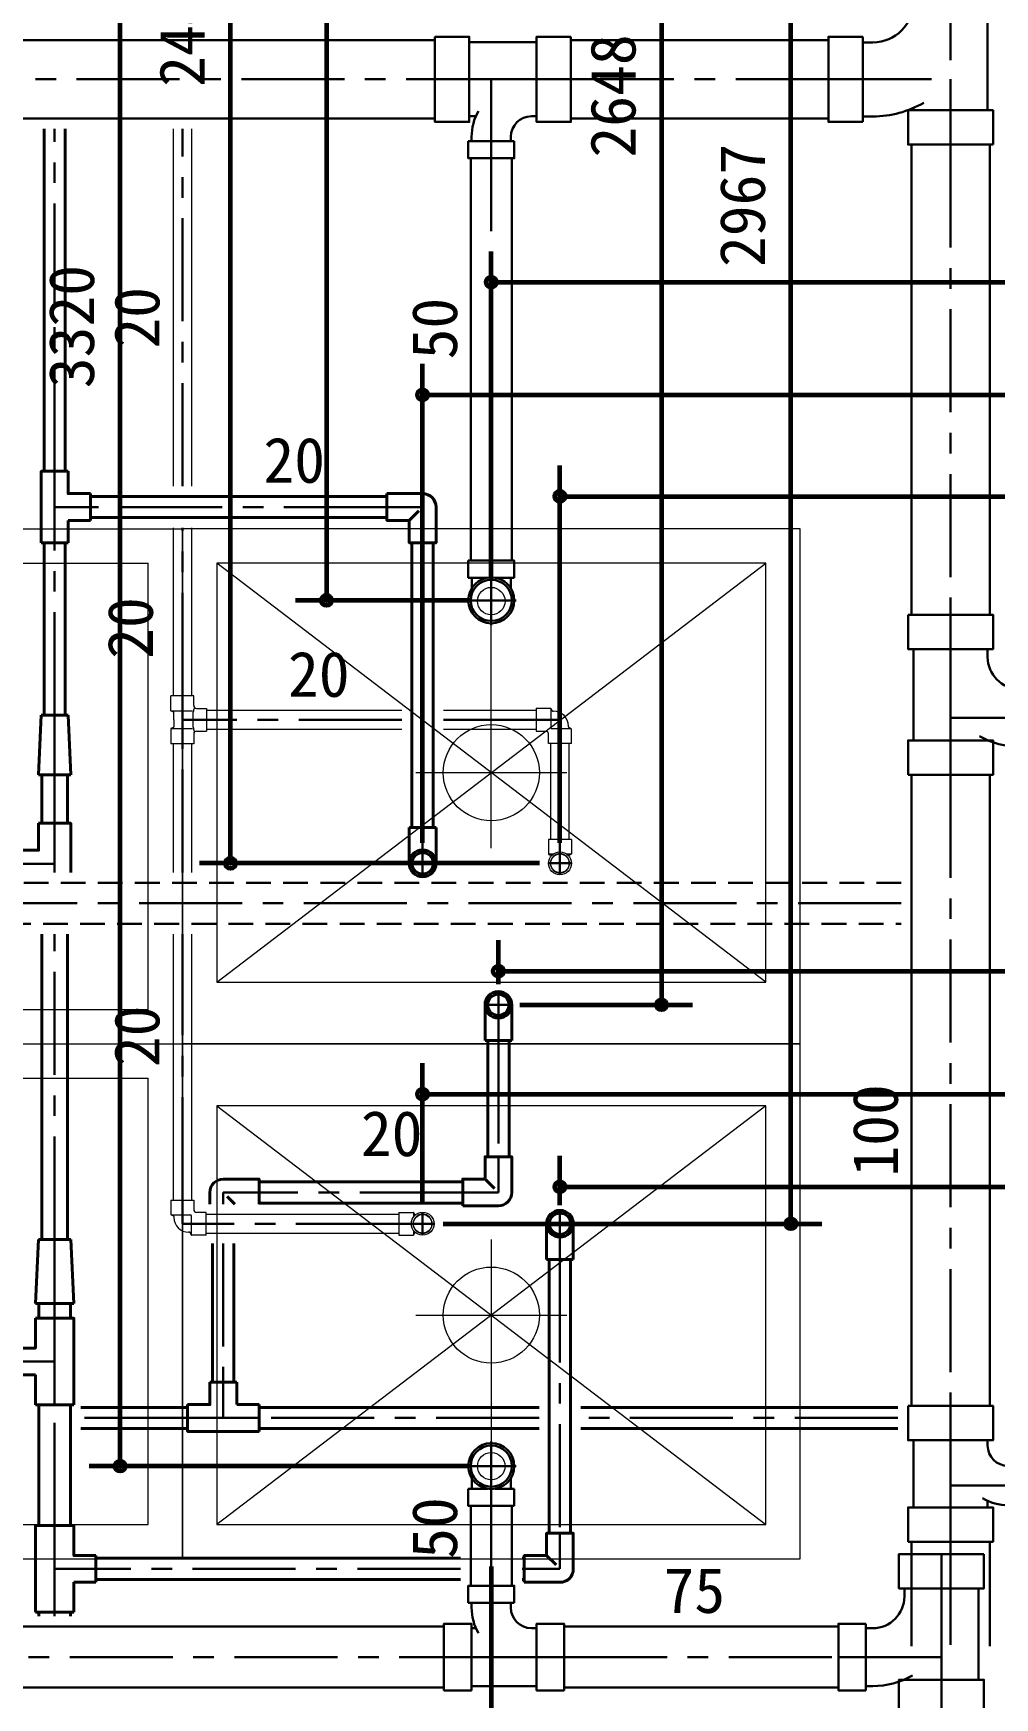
# Model space of a CAD drawing. Units: millimetres at full size, sheet at 1:30. Extents: x -16828 to 149130, y 47892 to 100313.
# Drawn here: x 3449 to 4849, y 59894 to 62318 of the extents above; entities that cross this region are included whole.
import ezdxf
from ezdxf.enums import TextEntityAlignment as Align

# ---------------------------------------------------------------- set-up
doc = ezdxf.new("R2010")
doc.units = ezdxf.units.MM
doc.header["$LTSCALE"] = 30
doc.header["$PDMODE"] = 32
doc.header["$PDSIZE"] = 15
doc.linetypes.add('CHAIN1', pattern=[8, 5, -1, 1, -1])
doc.linetypes.add('DASHED1', pattern=[1.8, 1.2, -0.6])
for name, color, linetype, lineweight in [('3-1_AIHO57-排水立上げ', 7, 'Continuous', 15), ('3-2_AIHO56-排水接続', 7, 'Continuous', 15), ('3-4_AIHO30-厨房機器', 7, 'Continuous', 15), ('3-8_AIHO30-厨房機器LL', 7, 'Continuous', 15), ('9-9_配管－汚水１：硬質塩ビ管（ＤＶ）', 2, 'Continuous', 30), ('9-A_配管－給水３：ＶＬＰ(ＶＤ)', 5, 'Continuous', 40), ('9-B_配管－給湯１２：ＨＴＬＰ（ＵＸ）', 3, 'Continuous', 20), ('9-E_配管－給湯１：ＣＵＰ(Ｍ)', 1, 'Continuous', 60)]:
    doc.layers.add(name, color=color, linetype=linetype, lineweight=lineweight)
doc.styles.add('ＭＳ ゴシック', font='')
doc.styles.get('ＭＳ ゴシック').set_extended_font_data('MS Gothic')

msp = doc.modelspace()

# ---------------------------------------------------------------- linework, layer by layer
at = {"layer": '3-1_AIHO57-排水立上げ'}
for p, q in [((4115.96, 61310.86), (4115.96, 61470.86)), ((4115.96, 60380.86), (4115.96, 60250.86))]:
    msp.add_line(p, q, dxfattribs=at)
for centre in [(4115.96, 61490.86), (4115.96, 60230.86)]:
    msp.add_circle(centre, 20, dxfattribs=at)
at = {"layer": '3-2_AIHO56-排水接続'}
for p, q in [((4115.96, 61130.86), (4115.96, 61350.86)), ((4225.96, 61240.86), (4005.96, 61240.86)), ((4115.96, 60560.86), (4115.96, 60340.86)), ((4005.96, 60450.86), (4225.96, 60450.86))]:
    msp.add_line(p, q, dxfattribs=at)
for centre in [(4115.96, 61240.86), (4115.96, 60450.86)]:
    msp.add_circle(centre, 70, dxfattribs=at)
at = {"layer": '3-4_AIHO30-厨房機器'}
for p, q in [((2165.96, 61595.86), (3665.96, 61595.86)), ((3665.96, 60845.86), (3665.96, 61595.86)), ((2165.96, 60845.86), (3665.96, 60845.86)), ((2165.96, 60845.86), (3665.96, 60845.86)), ((3665.96, 60095.86), (3665.96, 60845.86)), ((2165.96, 60095.86), (3665.96, 60095.86))]:
    msp.add_line(p, q, dxfattribs=at)
for points in [[(4565.96, 61595.86), (3665.96, 61595.86), (3665.96, 60845.86), (4565.96, 60845.86)], [(3665.96, 60095.86), (4565.96, 60095.86), (4565.96, 60845.86), (3665.96, 60845.86)]]:
    msp.add_lwpolyline(points, close=True, dxfattribs=at)
at = {"layer": '3-8_AIHO30-厨房機器LL'}
for p, q in [((2215.96, 61545.86), (3615.96, 61545.86)), ((3715.96, 60935.86), (4515.96, 61545.86)), ((4515.96, 60935.86), (3715.96, 61545.86)), ((2215.96, 60795.86), (3615.96, 60795.86)), ((4515.96, 60755.86), (3715.96, 60145.86)), ((3715.96, 60755.86), (4515.96, 60145.86))]:
    msp.add_line(p, q, dxfattribs=at)
for points in [[(2215.96, 61545.86), (2215.96, 60895.86), (3615.96, 60895.86), (3615.96, 61545.86)], [(2215.96, 60795.86), (2215.96, 60145.86), (3615.96, 60145.86), (3615.96, 60795.86)]]:
    msp.add_lwpolyline(points, dxfattribs=at)
for points in [[(3715.96, 61545.86), (3715.96, 60935.86), (4515.96, 60935.86), (4515.96, 61545.86)], [(4515.96, 60145.86), (4515.96, 60755.86), (3715.96, 60755.86), (3715.96, 60145.86)]]:
    msp.add_lwpolyline(points, close=True, dxfattribs=at)
at = {"layer": '9-9_配管－汚水１：硬質塩ビ管（ＤＶ）', "linetype": 'CHAIN1'}
for p, q in [((4784.96, 62428.86), (4784.96, 62250.86)), ((3031.96, 62250.86), (4033.96, 62250.86)), ((4033.96, 62250.86), (4115.96, 62250.86)), ((4231.96, 62250.86), (4115.96, 62250.86)), ((4115.96, 62135.86), (4115.96, 62250.86)), ((4231.96, 62250.86), (4606.96, 62250.86)), ((4606.96, 62250.86), (4784.96, 62250.86)), ((4784.96, 62155.86), (4784.96, 62250.86)), ((4115.96, 61549.86), (4115.96, 62135.86)), ((4784.96, 62155.86), (4784.96, 61470.86)), ((4115.96, 61549.86), (4115.96, 61521.86)), ((4115.96, 61455.86), (4115.96, 61527.86)), ((4079.96, 61491.86), (4151.96, 61491.86)), ((4784.96, 61470.86), (4784.96, 61320.86)), ((4784.96, 61237.86), (4784.96, 61320.86)), ((4934.96, 61320.86), (4784.96, 61320.86)), ((4784.96, 61237.86), (4784.96, 60318.64)), ((4712.96, 61050.61), (-802.86, 61050.61)), ((4784.96, 60318.64), (4784.96, 60202.64)), ((4115.96, 60194.86), (4115.96, 60266.86)), ((4079.96, 60230.86), (4151.96, 60230.86)), ((4115.96, 60172.86), (4115.96, 60200.86)), ((4784.96, 60120.64), (4784.96, 60202.64)), ((4899.96, 60202.64), (4784.96, 60202.64)), ((4115.96, 60172.86), (4115.96, 60056.74)), ((4771.6, 60102.74), (4771.6, 59952.74)), ((4784.96, 60120.64), (4784.96, 59968.86)), ((4115.96, 60056.74), (4115.96, 59952.74)), ((3021.96, 59952.74), (4046.96, 59952.74)), ((4046.96, 59952.74), (4115.96, 59952.74)), ((4221.96, 59952.74), (4115.96, 59952.74)), ((4221.96, 59952.74), (4621.6, 59952.74)), ((4621.6, 59952.74), (4771.6, 59952.74)), ((4771.6, 59869.74), (4771.6, 59952.74))]:
    msp.add_line(p, q, dxfattribs=at)
at = {"layer": '9-9_配管－汚水１：硬質塩ビ管（ＤＶ）'}
for p, q in [((4838.86, 62378.86), (4838.86, 62205.86)), ((4033.96, 62307.86), (3031.96, 62307.86)), ((4606.96, 62307.86), (4231.96, 62307.86)), ((4656.96, 62188.86), (4656.96, 62312.86)), ((4181.96, 62304.76), (4083.96, 62304.76)), ((4671.78, 62304.62), (4656.96, 62304.62)), ((4731.06, 62205.86), (4731.06, 62209.33)), ((3031.96, 62193.86), (4033.96, 62193.86)), ((4083.96, 62196.96), (4093.6, 62196.96)), ((4174.4, 62196.96), (4181.96, 62196.96)), ((4231.96, 62193.86), (4606.96, 62193.86)), ((4671.88, 62196.82), (4656.96, 62196.82)), ((4082.46, 62160.86), (4149.46, 62160.86)), ((4087.29, 62167.15), (4087.29, 62160.86)), ((4144.48, 62167.04), (4144.48, 62160.86)), ((4085.96, 62135.86), (4085.96, 61549.86)), ((4145.96, 61549.86), (4145.96, 62135.86)), ((4727.96, 62155.86), (4727.96, 61470.86)), ((4841.96, 61470.86), (4841.96, 62155.86)), ((4082.46, 61524.86), (4082.46, 61549.86)), ((4082.46, 61524.86), (4110.19, 61524.86)), ((4087.46, 61524.86), (4087.46, 61509.47)), ((4149.46, 61524.86), (4121.73, 61524.86)), ((4144.46, 61524.86), (4144.46, 61509.47)), ((4731.06, 61420.86), (4731.06, 61287.86)), ((4838.86, 61409.19), (4838.86, 61420.86)), ((4838.86, 61287.86), (4838.86, 61288.31)), ((4727.96, 61237.86), (4727.96, 60318.64)), ((4841.96, 60318.64), (4841.96, 61237.86)), ((4731.06, 60268.64), (4731.06, 60170.64)), ((4838.86, 60261.09), (4838.86, 60268.64)), ((4082.46, 60197.86), (4110.2, 60197.86)), ((4087.46, 60197.86), (4087.46, 60213.25)), ((4149.46, 60197.86), (4121.73, 60197.86)), ((4144.46, 60197.86), (4144.46, 60213.25)), ((4149.46, 60197.86), (4149.46, 60172.86)), ((4085.96, 60172.86), (4085.96, 60056.74)), ((4145.96, 60056.74), (4145.96, 60172.86)), ((4838.86, 60170.64), (4838.86, 60180.29)), ((4727.96, 60120.64), (4727.96, 59968.86)), ((4841.96, 59968.86), (4841.96, 60120.64)), ((4717.7, 60041.07), (4717.7, 60052.74)), ((4825.5, 60052.74), (4825.5, 59919.74)), ((4082.46, 60031.74), (4149.46, 60031.74)), ((4087.29, 60024.76), (4087.29, 60031.74)), ((4144.49, 60024.87), (4144.49, 60031.74)), ((4046.96, 59997.24), (3021.96, 59997.24)), ((4086.96, 59994.95), (4093.61, 59994.95)), ((4174.41, 59994.95), (4181.96, 59994.95)), ((4621.6, 59997.24), (4221.96, 59997.24)), ((4661.6, 59904.24), (4661.6, 60001.24)), ((4671.46, 59994.83), (4661.6, 59994.83)), ((3021.96, 59908.24), (4046.96, 59908.24)), ((4181.96, 59910.55), (4086.96, 59910.55)), ((4221.96, 59908.24), (4621.6, 59908.24)), ((4671.56, 59910.44), (4661.6, 59910.44)), ((4717.7, 59919.74), (4717.7, 59920.2))]:
    msp.add_line(p, q, dxfattribs=at)
at = {"layer": '9-9_配管－汚水１：硬質塩ビ管（ＤＶ）', "linetype": 'DASHED1'}
for p, q in [((4712.96, 61080.61), (-802.86, 61080.61)), ((-802.86, 61020.61), (4712.96, 61020.61))]:
    msp.add_line(p, q, dxfattribs=at)
at = {"layer": '9-9_配管－汚水１：硬質塩ビ管（ＤＶ）'}
for points in [[(4033.96, 62312.86), (4033.96, 62188.86), (4083.96, 62188.86), (4083.96, 62312.86)], [(4231.96, 62312.86), (4231.96, 62188.86), (4181.96, 62188.86), (4181.96, 62312.86)], [(4846.96, 62155.86), (4722.96, 62155.86), (4722.96, 62205.86), (4846.96, 62205.86)], [(4722.96, 61470.86), (4846.96, 61470.86), (4846.96, 61420.86), (4722.96, 61420.86)], [(4722.96, 61237.86), (4846.96, 61237.86), (4846.96, 61287.86), (4722.96, 61287.86)], [(4722.96, 60318.64), (4846.96, 60318.64), (4846.96, 60268.64), (4722.96, 60268.64)], [(4722.96, 60120.64), (4846.96, 60120.64), (4846.96, 60170.64), (4722.96, 60170.64)], [(4833.6, 60102.74), (4709.6, 60102.74), (4709.6, 60052.74), (4833.6, 60052.74)], [(4046.96, 59904.24), (4046.96, 60001.24), (4086.96, 60001.24), (4086.96, 59904.24)], [(4221.96, 59904.24), (4221.96, 60001.24), (4181.96, 60001.24), (4181.96, 59904.24)], [(4833.6, 59869.74), (4709.6, 59869.74), (4709.6, 59919.74), (4833.6, 59919.74)]]:
    msp.add_lwpolyline(points, close=True, dxfattribs=at)
for points in [[(4656.96, 62188.86), (4606.96, 62188.86), (4606.96, 62312.86), (4656.96, 62312.86)], [(4082.46, 62160.86), (4082.46, 62135.86), (4149.46, 62135.86), (4149.46, 62160.86)], [(4082.46, 61549.86), (4149.46, 61549.86), (4149.46, 61524.86)], [(4149.46, 60172.86), (4082.46, 60172.86), (4082.46, 60197.86)], [(4082.46, 60031.74), (4082.46, 60056.74), (4149.46, 60056.74), (4149.46, 60031.74)], [(4661.6, 59904.24), (4621.6, 59904.24), (4621.6, 60001.24), (4661.6, 60001.24)]]:
    msp.add_lwpolyline(points, dxfattribs=at)
for centre in [(4115.96, 61491.86), (4115.96, 60230.86)]:
    msp.add_circle(centre, 30, dxfattribs=at)
for centre, radius, start, end in [((4671.78, 62363.9), 59.28, 270, 0), ((4671.88, 62345.02), 148.2, 270, 300), ((4162.09, 62167.15), 74.8, 150, 180), ((4174.4, 62167.04), 29.92, 90, 180), ((4115.96, 61491.86), 33.5, 0, 180), ((4115.96, 61491.86), 33.5, 180, 270), ((4115.96, 61491.86), 33.5, 270, 0), ((4885.1, 61409.19), 46.24, 180, 270), ((4884.99, 61394.15), 115.6, 240, 270), ((4115.96, 60230.86), 33.5, 90, 180), ((4115.96, 60230.86), 33.5, 0, 90), ((4868.78, 60261.09), 29.92, 180, 270), ((4115.96, 60230.86), 33.5, 180, 0), ((4868.67, 60248.77), 74.8, 240, 270), ((4671.46, 60041.07), 46.24, 270, 0), ((4162.09, 60024.76), 74.8, 180, 210), ((4174.41, 60024.87), 29.92, 180, 270), ((4671.56, 60026.04), 115.6, 270, 300)]:
    msp.add_arc(centre, radius, start, end, dxfattribs=at)
at = {"layer": '9-A_配管－給水３：ＶＬＰ(ＶＤ)'}
for p, q in [((3464.46, 62178.86), (3464.46, 61679.85)), ((3495.46, 61679.85), (3495.46, 62178.86)), ((3531.96, 61608.35), (3531.96, 61647.35)), ((3963.96, 61643.35), (3531.96, 61643.35)), ((3963.96, 61647.35), (4015.96, 61647.35)), ((3499.46, 61575.85), (3499.46, 61608.35)), ((3531.96, 61608.35), (3499.46, 61608.35)), ((3531.96, 61612.35), (3963.96, 61612.35)), ((3996.46, 61608.35), (4010.25, 61622.13)), ((3460.46, 61575.85), (3499.46, 61575.85)), ((3464.46, 61575.85), (3464.46, 61324.62)), ((3495.46, 61324.62), (3495.46, 61575.85)), ((4000.46, 61575.85), (4000.46, 61160.86)), ((4031.46, 61160.86), (4031.46, 61575.85)), ((3456.46, 61237.62), (3460.46, 61324.62)), ((3499.46, 61324.62), (3460.46, 61324.62)), ((3503.46, 61237.62), (3499.46, 61324.62)), ((3503.46, 61237.62), (3456.46, 61237.62)), ((3461.06, 61237.62), (3461.06, 61167.36)), ((3498.86, 61167.36), (3498.86, 61237.62)), ((3996.46, 61160.86), (3996.46, 61108.86)), ((4035.46, 61160.86), (3996.46, 61160.86)), ((4035.46, 61160.86), (4035.46, 61108.86)), ((3461.06, 61005.61), (3461.06, 60560.91)), ((3498.86, 60560.91), (3498.86, 61005.61)), ((4106.82, 60850.75), (4106.82, 60902.75)), ((4145.82, 60850.75), (4145.82, 60902.75)), ((4106.82, 60850.75), (4145.82, 60850.75)), ((4110.82, 60850.75), (4110.82, 60681.48)), ((4141.82, 60681.48), (4141.82, 60850.75)), ((4074.32, 60644.98), (3777.62, 60644.98)), ((4106.82, 60648.98), (4120.61, 60635.19)), ((3706.12, 60612.46), (3706.12, 60629.48)), ((3742.64, 60612.46), (3731.33, 60623.77)), ((3777.62, 60613.98), (4074.32, 60613.98)), ((4074.32, 60609.98), (4126.32, 60609.98)), ((4196.46, 60531.86), (4196.46, 60583.86)), ((4235.46, 60531.86), (4235.46, 60583.86)), ((3451.96, 60467.91), (3456.46, 60560.91)), ((3503.46, 60560.91), (3456.46, 60560.91)), ((3507.96, 60467.91), (3503.46, 60560.91)), ((3710.12, 60555.26), (3710.12, 60352.99)), ((3741.12, 60352.99), (3741.12, 60555.26)), ((4196.46, 60531.86), (4235.46, 60531.86)), ((4200.46, 60531.86), (4200.46, 60133.15)), ((4231.46, 60133.15), (4231.46, 60531.86)), ((3507.96, 60467.91), (3451.96, 60467.91)), ((3456.81, 60467.91), (3456.81, 60446.36)), ((3503.11, 60446.36), (3503.11, 60467.91)), ((3419.96, 60363.86), (3451.96, 60363.86)), ((3451.96, 60320.36), (3451.96, 60363.86)), ((3745.12, 60352.99), (3706.12, 60352.99)), ((3745.12, 60352.99), (3745.12, 60320.49)), ((3507.96, 60320.36), (3451.96, 60320.36)), ((3456.81, 60320.36), (3456.81, 60144.15)), ((3503.11, 60144.15), (3503.11, 60320.36)), ((3777.62, 60320.49), (3745.12, 60320.49)), ((3777.62, 60281.49), (3777.62, 60320.49)), ((3673.62, 60316.49), (3518.11, 60316.49)), ((4185.46, 60316.49), (3777.62, 60316.49)), ((4707.96, 60316.49), (4246.46, 60316.49)), ((3518.11, 60285.49), (3673.62, 60285.49)), ((3777.62, 60285.49), (4185.46, 60285.49)), ((4246.46, 60285.49), (4707.96, 60285.49)), ((3539.96, 60061.65), (3539.96, 60100.65)), ((4196.46, 60100.65), (4210.25, 60086.86)), ((4070.96, 60096.65), (3539.96, 60096.65)), ((4163.96, 60096.65), (4160.96, 60096.65)), ((3507.96, 60018.15), (3507.96, 60061.65)), ((3539.96, 60061.65), (3507.96, 60061.65)), ((3539.96, 60065.65), (4070.96, 60065.65)), ((4160.96, 60065.65), (4163.96, 60065.65)), ((4163.96, 60061.65), (4215.96, 60061.65)), ((3451.96, 60018.15), (3507.96, 60018.15)), ((3456.81, 60018.15), (3456.81, 60012.24)), ((3503.11, 60012.24), (3503.11, 60018.15))]:
    msp.add_line(p, q, dxfattribs=at)
at = {"layer": '9-A_配管－給水３：ＶＬＰ(ＶＤ)', "color": 2, "linetype": 'CHAIN1', "lineweight": 30}
for p, q in [((3479.96, 61679.85), (3479.96, 62178.86)), ((3479.96, 61679.85), (3479.96, 61627.85)), ((3479.96, 61575.85), (3479.96, 61627.85)), ((3531.96, 61627.85), (3479.96, 61627.85)), ((3963.96, 61627.85), (3531.96, 61627.85)), ((3963.96, 61627.85), (4015.96, 61627.85)), ((4015.96, 61575.85), (4015.96, 61627.85)), ((3479.96, 61324.62), (3479.96, 61575.85)), ((4015.96, 61160.86), (4015.96, 61575.85)), ((3479.96, 61324.62), (3479.96, 61281.12)), ((3479.96, 61237.62), (3479.96, 61281.12)), ((3479.96, 61167.36), (3479.96, 61237.62)), ((3479.96, 61167.36), (3479.96, 61108.36)), ((4015.96, 61160.86), (4015.96, 61124.36)), ((4015.96, 61090.26), (4015.96, 61127.46)), ((3424.96, 61108.36), (3479.96, 61108.36)), ((3479.96, 61095.61), (3479.96, 61108.36)), ((3997.36, 61108.86), (4034.56, 61108.86)), ((3479.96, 60560.91), (3479.96, 61005.61)), ((4107.72, 60902.75), (4144.92, 60902.75)), ((4126.32, 60884.15), (4126.32, 60921.35)), ((4126.32, 60850.75), (4126.32, 60887.25)), ((4126.32, 60850.75), (4126.32, 60681.48)), ((4126.32, 60681.48), (4126.32, 60629.48)), ((3777.62, 60629.48), (3725.62, 60629.48)), ((3725.62, 60612.46), (3725.62, 60629.48)), ((4074.32, 60629.48), (3777.62, 60629.48)), ((4074.32, 60629.48), (4126.32, 60629.48)), ((4197.36, 60583.86), (4234.56, 60583.86)), ((4215.96, 60565.26), (4215.96, 60602.46)), ((3479.96, 60560.91), (3479.96, 60514.41)), ((4215.96, 60531.86), (4215.96, 60568.36)), ((3725.62, 60555.26), (3725.62, 60352.99)), ((3479.96, 60467.91), (3479.96, 60514.41)), ((4215.96, 60531.86), (4215.96, 60133.15)), ((3479.96, 60446.36), (3479.96, 60467.91)), ((3479.96, 60446.36), (3479.96, 60383.36)), ((3419.96, 60383.36), (3479.96, 60383.36)), ((3479.96, 60320.36), (3479.96, 60383.36)), ((3725.62, 60352.99), (3725.62, 60300.99)), ((3479.96, 60144.15), (3479.96, 60320.36)), ((3673.62, 60300.99), (3518.11, 60300.99)), ((3673.62, 60300.99), (3725.62, 60300.99)), ((3777.62, 60300.99), (3725.62, 60300.99)), ((4185.46, 60300.99), (3777.62, 60300.99)), ((4707.96, 60300.99), (4246.46, 60300.99)), ((3479.96, 60144.15), (3479.96, 60081.15)), ((4215.96, 60133.15), (4215.96, 60081.15)), ((3479.96, 60018.15), (3479.96, 60081.15)), ((3539.96, 60081.15), (3479.96, 60081.15)), ((4070.96, 60081.15), (3539.96, 60081.15)), ((4163.96, 60081.15), (4160.96, 60081.15)), ((4163.96, 60081.15), (4215.96, 60081.15)), ((3479.96, 60012.24), (3479.96, 60018.15))]:
    msp.add_line(p, q, dxfattribs=at)
at = {"layer": '9-A_配管－給水３：ＶＬＰ(ＶＤ)'}
for points in [[(3460.46, 61575.85), (3460.46, 61679.85), (3499.46, 61679.85)], [(3531.96, 61647.35), (3499.46, 61647.35), (3499.46, 61679.85)], [(3994.51, 61608.35), (3963.96, 61608.35), (3963.96, 61647.35)], [(4035.46, 61627.85), (4035.46, 61575.85), (3996.46, 61575.85), (3996.46, 61606.4)], [(3424.96, 61095.61), (3424.96, 61127.86), (3456.46, 61127.86), (3456.46, 61167.36)], [(3503.46, 61095.61), (3503.46, 61167.36), (3456.46, 61167.36)], [(4145.82, 60629.48), (4145.82, 60681.48), (4106.82, 60681.48), (4106.82, 60650.93)], [(3725.62, 60648.98), (3777.62, 60648.98), (3777.62, 60612.46)], [(4104.87, 60648.98), (4074.32, 60648.98), (4074.32, 60609.98)], [(3419.96, 60402.86), (3451.96, 60402.86), (3451.96, 60446.36)], [(3507.96, 60320.36), (3507.96, 60446.36), (3451.96, 60446.36)], [(3706.12, 60352.99), (3706.12, 60320.49), (3673.62, 60320.49)], [(3777.62, 60281.49), (3673.62, 60281.49), (3673.62, 60320.49)], [(3451.96, 60018.15), (3451.96, 60144.15), (3507.96, 60144.15)], [(3539.96, 60100.65), (3507.96, 60100.65), (3507.96, 60144.15)], [(4235.46, 60081.15), (4235.46, 60133.15), (4196.46, 60133.15), (4196.46, 60102.6)], [(4194.51, 60100.65), (4163.96, 60100.65), (4163.96, 60061.65)]]:
    msp.add_lwpolyline(points, dxfattribs=at)
for centre, radius in [((4015.96, 61108.86), 19.5), ((4015.96, 61108.86), 15.5), ((4126.32, 60902.75), 19.5), ((4126.32, 60902.75), 15.5), ((4215.96, 60583.86), 19.5), ((4215.96, 60583.86), 15.5)]:
    msp.add_circle(centre, radius, dxfattribs=at)
for centre, radius, start, end in [((4015.96, 61627.85), 19.5, 0, 90), ((3994.51, 61606.4), 1.95, 0, 90), ((3725.62, 60629.48), 19.5, 90, 180), ((4104.87, 60650.93), 1.95, 270, 0), ((4126.32, 60629.48), 19.5, 270, 0), ((4194.51, 60102.6), 1.95, 270, 0), ((4215.96, 60081.15), 19.5, 270, 0)]:
    msp.add_arc(centre, radius, start, end, dxfattribs=at)
at = {"layer": '9-B_配管－給湯１２：ＨＴＬＰ（ＵＸ）'}
for p, q in [((3652.36, 62178.86), (3652.36, 61658.35)), ((3679.56, 61658.35), (3679.56, 62178.86)), ((3652.36, 61597.35), (3652.36, 61353.01)), ((3679.56, 61353.01), (3679.56, 61597.35)), ((3649.36, 61331.01), (3649.36, 61353.01)), ((3682.56, 61353.01), (3649.36, 61353.01)), ((3682.56, 61338.61), (3682.56, 61353.01)), ((3653.08, 61329.28), (3649.36, 61331.01)), ((3649.36, 61331.01), (3680.93, 61331.01)), ((3653.66, 61318.01), (3653.66, 61328.38)), ((3653.66, 61318.01), (3653.66, 61307.65)), ((3681.64, 61307.11), (3681.64, 61328.91)), ((3686.56, 61334.61), (3700.96, 61334.61)), ((3700.96, 61334.61), (3700.96, 61301.41)), ((3985.46, 61331.61), (3700.96, 61331.61)), ((4181.46, 61331.61), (4046.46, 61331.61)), ((4181.46, 61334.66), (4202.22, 61334.66)), ((4181.46, 61334.66), (4181.46, 61301.36)), ((4202.76, 61334.51), (4202.76, 61306.81)), ((4203.13, 61334.08), (4204.59, 61330.9)), ((4205.5, 61330.31), (4206.76, 61330.31)), ((3653.08, 61306.75), (3649.36, 61305.01)), ((3649.36, 61305.01), (3649.36, 61283.01)), ((3649.36, 61305.01), (3680.93, 61305.01)), ((3682.56, 61297.41), (3682.56, 61283.01)), ((3686.56, 61301.41), (3700.96, 61301.41)), ((3700.96, 61304.41), (3985.46, 61304.41)), ((4046.46, 61304.41), (4181.46, 61304.41)), ((4181.46, 61301.36), (4195.31, 61301.36)), ((4199.31, 61283.51), (4199.31, 61297.36)), ((4232.45, 61304.81), (4204.76, 61304.81)), ((4228.26, 61307.56), (4228.26, 61308.81)), ((4232.03, 61305.18), (4228.84, 61306.65)), ((4232.61, 61283.51), (4232.61, 61304.27)), ((3682.56, 61283.01), (3649.36, 61283.01)), ((3652.36, 61283.01), (3652.36, 61095.61)), ((3679.56, 61095.61), (3679.56, 61283.01)), ((4232.61, 61283.51), (4199.31, 61283.51)), ((4202.36, 61283.51), (4202.36, 61143.36)), ((4229.56, 61143.36), (4229.56, 61283.51)), ((4232.61, 61143.36), (4232.61, 61122.6)), ((4205.81, 61122.06), (4199.47, 61122.06)), ((4199.89, 61121.69), (4203.08, 61120.23)), ((4232.45, 61122.06), (4226.11, 61122.06)), ((4232.03, 61121.69), (4228.84, 61120.23)), ((3652.36, 61005.61), (3652.36, 60618.36)), ((3679.56, 60618.36), (3679.56, 61005.61)), ((3649.31, 60618.36), (3649.31, 60597.6)), ((3649.31, 60618.36), (3682.61, 60618.36)), ((3682.61, 60618.36), (3682.61, 60604.51)), ((3649.47, 60597.06), (3677.16, 60597.06)), ((3649.89, 60596.69), (3653.08, 60595.23)), ((3653.66, 60594.32), (3653.66, 60593.06)), ((3679.16, 60567.37), (3679.16, 60595.06)), ((3700.46, 60600.51), (3686.61, 60600.51)), ((3700.46, 60567.21), (3700.46, 60600.51)), ((3981.46, 60597.46), (3700.46, 60597.46)), ((3981.46, 60600.51), (4002.22, 60600.51)), ((4002.76, 60600.35), (4002.76, 60594.01)), ((4003.13, 60599.93), (4004.59, 60596.74)), ((3676.42, 60571.56), (3675.16, 60571.56)), ((3678.79, 60567.79), (3677.33, 60570.98)), ((3700.46, 60567.21), (3679.7, 60567.21)), ((3700.46, 60570.26), (3981.46, 60570.26)), ((4002.76, 60573.71), (4002.76, 60567.37)), ((4003.13, 60567.79), (4004.59, 60570.98))]:
    msp.add_line(p, q, dxfattribs=at)
at = {"layer": '9-B_配管－給湯１２：ＨＴＬＰ（ＵＸ）', "color": 2, "linetype": 'CHAIN1', "lineweight": 30}
for p, q in [((3665.96, 61658.35), (3665.96, 62178.86)), ((3665.96, 61353.01), (3665.96, 61597.35)), ((3665.96, 61353.01), (3665.96, 61318.01)), ((3665.96, 61283.01), (3665.96, 61318.01)), ((3700.96, 61318.01), (3665.96, 61318.01)), ((3985.46, 61318.01), (3700.96, 61318.01)), ((4181.46, 61318.01), (4046.46, 61318.01)), ((4181.46, 61318.01), (4215.96, 61318.01)), ((4215.96, 61283.51), (4215.96, 61318.01)), ((3665.96, 61095.61), (3665.96, 61283.01)), ((4215.96, 61143.36), (4215.96, 61283.51)), ((4215.96, 61143.36), (4215.96, 61122.46)), ((4215.96, 61092.54), (4215.96, 61125.18)), ((4199.64, 61108.86), (4232.28, 61108.86)), ((3665.96, 60618.36), (3665.96, 61005.61)), ((3665.96, 60618.36), (3665.96, 60583.86)), ((3700.46, 60583.86), (3665.96, 60583.86)), ((3981.46, 60583.86), (3700.46, 60583.86)), ((3981.46, 60583.86), (4002.36, 60583.86)), ((3999.64, 60583.86), (4032.28, 60583.86)), ((4015.96, 60567.54), (4015.96, 60600.18))]:
    msp.add_line(p, q, dxfattribs=at)
at = {"layer": '9-B_配管－給湯１２：ＨＴＬＰ（ＵＸ）'}
for points in [[(4232.61, 61143.36), (4199.31, 61143.36), (4199.31, 61122.6)], [(3981.46, 60600.51), (3981.46, 60567.21), (4002.22, 60567.21)]]:
    msp.add_lwpolyline(points, dxfattribs=at)
for centre, radius in [((4215.96, 61108.86), 16.65), ((4215.96, 61108.86), 13.6), ((4015.96, 60583.86), 16.65), ((4015.96, 60583.86), 13.6)]:
    msp.add_circle(centre, radius, dxfattribs=at)
for centre, radius, start, end in [((3686.56, 61338.61), 4, 180, 270), ((3652.66, 61328.38), 1, 0, 65.0561), ((3729.76, 61318.01), 49.34, 160.33812, 167.23614), ((4202.22, 61333.66), 1, 24.69156, 90), ((4205.5, 61331.31), 1, 204.69156, 270), ((4206.76, 61308.81), 21.5, 0, 90), ((3652.66, 61307.65), 1, 294.9439, 0), ((3729.76, 61318.01), 49.34, 192.76386, 199.66188), ((3686.56, 61297.41), 4, 90, 180), ((4195.31, 61297.36), 4, 0, 90), ((4204.76, 61306.81), 2, 180, 270), ((4229.26, 61307.56), 1, 180, 245.30844), ((4231.61, 61304.27), 1, 0, 65.30844), ((4200.31, 61122.6), 1, 180, 245.30844), ((4215.96, 61108.86), 13.9, 90, 270), ((4202.66, 61119.32), 1, 34.52203, 65.30844), ((4215.96, 61108.86), 13.9, 0, 90), ((4229.26, 61119.32), 1, 114.69156, 145.47797), ((4231.61, 61122.6), 1, 294.69156, 0), ((4215.96, 61108.86), 13.9, 270, 0), ((3650.31, 60597.6), 1, 180, 245.30844), ((3652.66, 60594.32), 1, 0, 65.30844), ((3675.16, 60593.06), 21.5, 180, 270), ((3677.16, 60595.06), 2, 0, 90), ((3686.61, 60604.51), 4, 180, 270), ((4015.96, 60583.86), 13.9, 90, 180), ((4015.96, 60583.86), 13.9, 180, 0), ((4002.22, 60599.51), 1, 24.69156, 90), ((4005.5, 60597.16), 1, 204.69156, 235.47797), ((4015.96, 60583.86), 13.9, 0, 90), ((3676.42, 60570.56), 1, 24.69156, 90), ((3679.7, 60568.21), 1, 204.69156, 270), ((4002.22, 60568.21), 1, 270, 335.30844), ((4005.5, 60570.56), 1, 124.52203, 155.30844)]:
    msp.add_arc(centre, radius, start, end, dxfattribs=at)
at = {"layer": '9-E_配管－給湯１：ＣＵＰ(Ｍ)'}
for p, q in [((3575.23, 60230.86), (3575.23, 63550.86)), ((3736.1, 61108.86), (3736.1, 63550.86)), ((3875.79, 63550.86), (3875.79, 61491.86)), ((4363.87, 63550.86), (4363.87, 60902.75)), ((4552.44, 60583.86), (4552.44, 63550.86)), ((4115.96, 61521.86), (4115.96, 62000.24)), ((4115.96, 61955.24), (6184.96, 61955.24)), ((4015.96, 61138.86), (4015.96, 61836.32)), ((4015.96, 61791.32), (6184.96, 61791.32)), ((4215.96, 61138.86), (4215.96, 61688.41)), ((4215.96, 61643.41), (6184.96, 61643.41)), ((4085.96, 61491.86), (3830.79, 61491.86)), ((4185.96, 61108.86), (3691.1, 61108.86)), ((4126.32, 60932.75), (4126.32, 60996.9)), ((4126.32, 60951.9), (6184.96, 60951.9)), ((4157.47, 60902.75), (4408.87, 60902.75)), ((4015.96, 60613.86), (4015.96, 60817.6)), ((4015.96, 60772.6), (6184.96, 60772.6)), ((4215.96, 60611.08), (4215.96, 60682.76)), ((4215.96, 60637.76), (6184.96, 60637.76)), ((4045.96, 60583.86), (4597.44, 60583.86)), ((4085.96, 60230.86), (3530.23, 60230.86)), ((4115.96, 60084.8), (4115.96, 59708.25))]:
    msp.add_line(p, q, dxfattribs=at)
for p in [(4115.96, 61955.24), (4015.96, 61791.32), (4215.96, 61643.41), (3875.79, 61491.86), (3736.1, 61108.86), (4126.32, 60951.9), (4363.87, 60902.75), (4015.96, 60772.6), (4215.96, 60637.76), (4552.44, 60583.86), (3575.23, 60230.86)]:
    msp.add_point(p, dxfattribs=at)

# ---------------------------------------------------------------- texts
at = {"layer": '9-9_配管－汚水１：硬質塩ビ管（ＤＶ）', "color": 7, "style": 'ＭＳ ゴシック'}
for s, p in [('50', (4085.96, 61842.86)), ('100', (4727.96, 60652.48)), ('50', (4085.96, 60095.86))]:
    msp.add_text(s, height=65.98, rotation=90, dxfattribs=at).set_placement(p, align=Align.BOTTOM_LEFT)
msp.add_text('75', height=65.98, dxfattribs=at).set_placement((4366.79, 59997.24), align=Align.BOTTOM_LEFT)
at = {"layer": '9-A_配管－給水３：ＶＬＰ(ＶＤ)', "color": 7, "style": 'ＭＳ ゴシック'}
for p in [(3784.01, 61643.35), (3925.97, 60662.59)]:
    msp.add_text('20', height=65.98, dxfattribs=at).set_placement(p, align=Align.BOTTOM_LEFT)
at = {"layer": '9-B_配管－給湯１２：ＨＴＬＰ（ＵＸ）', "color": 7, "style": 'ＭＳ ゴシック'}
for p in [(3652.36, 61858.51), (3642.84, 61406.77), (3652.36, 60811.99)]:
    msp.add_text('20', height=65.98, rotation=90, dxfattribs=at).set_placement(p, align=Align.BOTTOM_LEFT)
msp.add_text('20', height=65.98, dxfattribs=at).set_placement((3819.82, 61331.61), align=Align.BOTTOM_LEFT)
at = {"layer": '9-E_配管－給湯１：ＣＵＰ(Ｍ)', "style": 'ＭＳ ゴシック'}
for s, p in [('2442', (3718.1, 62239.86)), ('2648', (4345.87, 62136.81)), ('2967', (4534.44, 61977.36)), ('3320', (3557.23, 61800.86))]:
    msp.add_text(s, height=65.98, rotation=90, dxfattribs=at).set_placement(p, align=Align.BOTTOM_LEFT)

doc.saveas('drawing.dxf')
